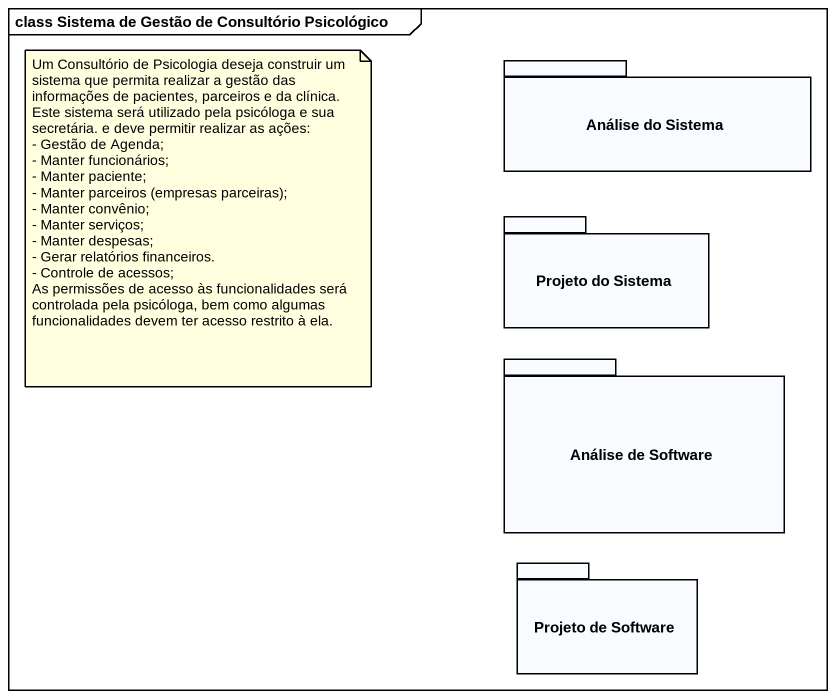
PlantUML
@startuml
mainframe class Sistema de Gestão de Consultório Psicológico
package "Análise do Sistema" as Análise_do_Sistema {
}
package "Projeto do Sistema" as Projeto_do_Sistema {
}
package "Análise de Software" as Análise_de_Software {
}
package "Projeto de Software" as Projeto_de_Software {
}
note as N1
  Um Consultório de Psicologia deseja construir um sistema que permita realizar a gestão das informações de pacientes, parceiros e da clínica.
  Este sistema será utilizado pela psicóloga e sua secretária. e deve permitir realizar as ações:
  - Gestão de Agenda;
  - Manter funcionários;
  - Manter paciente;
  - Manter parceiros (empresas parceiras);
  - Manter convênio;
  - Manter serviços;
  - Manter despesas;
  - Gerar relatórios financeiros.
  - Controle de acessos;
  As permissões de acesso às funcionalidades será controlada pela psicóloga, bem como algumas funcionalidades devem ter acesso restrito à ela.
end note
@enduml
